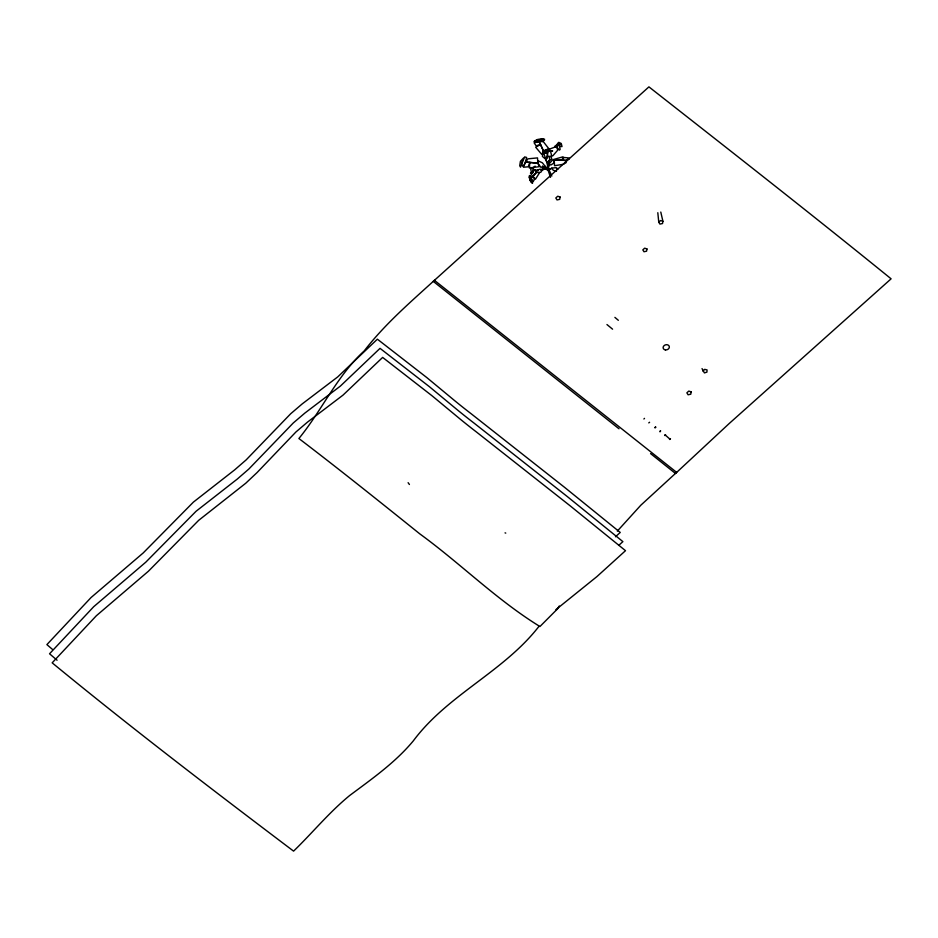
<?xml version="1.0" encoding="UTF-8"?>
<svg xmlns="http://www.w3.org/2000/svg" width="938" height="938" viewBox="0 0 938 938"><rect width="100%" height="100%" fill="white"/><g stroke="black" fill="none" stroke-linecap="round" stroke-linejoin="round"><path stroke-width="1.41" d="M548.238 162.251L548.167 167.796L548.496 160.75M655.627 426.942L654.794 427.576M665.464 434.74L664.632 435.384M547.804 163.529L549.562 160.867L549.492 156.752L547.323 156.435L547.569 152.495L544.638 152.917L544.603 151.299L547.769 150.561L547.569 152.495L543.899 153.656L545.705 158.815L547.323 156.435L551.825 156.329L550.641 151.792L547.769 150.561L545.189 151.112L548.109 150.174L552.681 150.959L547.769 150.561L547.323 156.435L545.717 160.257L547.815 163.458L548.484 169.567M660.786 212.047L662.92 221.321L662.509 223.525L659.942 224.088L658.769 222.236L657.808 212.703M565.813 162.989L566.4 160.433L569.12 157.983L564.137 157.478L561.968 160.081L552.306 160.21L548.918 164.138L548.179 169.391L552.095 168.289L548.214 169.461L548.918 164.138L550.841 165.018L554.053 162.931L554.217 159.999L553.479 159.507L563.14 156.763L561.968 160.081L566.4 160.433L569.425 158.686M546.748 158.897L547.382 156.752M649.6 422.264L648.768 422.897M644.5 418.371L643.914 418.993M559.283 605.995L557.5 608.891L539.936 626.525C496.648 599.921 460.71 563.644 419.802 533.874C379.738 501.701 339.697 469.633 298.894 438.515C322.062 410.258 336.859 375.974 364.214 350.918C384.557 324.501 409.859 302.657 434.423 280.321L676.638 472.365L640.818 505.219L617.31 531.131M564.641 163.224L566.4 160.433L554.217 159.999L554.546 165.721L564.055 164.162M552.834 155.79L557.782 150.08L556.363 146.539L560.209 143.913L557.43 143.62L558.79 142.342L561.264 143.479L562.014 146.586L560.314 146.469L559.142 144.335L560.15 149.482L559.376 150.092L556.363 146.539L548.155 149.634M702.996 371.19L704.637 369.338L707.053 369.924L706.912 372.128L704.403 372.914L702.023 368.599M539.045 626.256C503.671 671.866 447.813 694.542 413.33 740.844C395.308 762.547 372.116 778.751 349.698 795.494C329.25 812.214 312.506 832.803 293.582 851.129C212.152 789.62 131.015 727.618 52.165 662.838L96.321 615.774L148.427 571.219L198.692 520.32L245.733 483.246L257.082 472.553L295.904 432.008L307.488 422.123L343.003 395.133L382.645 357.413L431.961 395.719L459.901 418.864A266.615 76.259 48 0 0 476.445 431.996L569.999 505.699L625.505 550.676L596.896 576.612L555.906 609.653M545.037 166.952L547.382 169.977L545.037 166.952L545.048 168.265L543.63 168.383L542.774 166.19M658.769 222.236L660.61 220.524L662.92 221.321M615.469 536.782L620.241 532.444L564.735 487.467L471.181 413.764A266.615 76.259 48 0 1 454.637 400.632L426.696 377.486L377.381 339.181L337.739 376.9L302.224 403.891L290.651 413.787L246.202 459.843L234.652 469.879L193.427 502.088L143.162 552.986L91.056 597.541L46.9 644.605L52.551 649.471M619.068 545.084L622.891 541.625L567.384 496.636L473.831 422.932A266.615 76.259 48 0 1 457.287 409.812L429.346 386.655L380.031 348.35L340.388 386.081L304.873 413.072L293.289 422.956L248.851 469.023L237.302 479.048L196.077 511.257L145.812 562.155L93.706 606.71L49.55 653.774L57.077 660.211M535.117 166.132L533.03 167.879L534.144 170.036L531.377 172.229L530.392 167.48L534.144 170.036L538.4 170.376M549.445 160.269L551.837 159.061L550.958 156.318M540.757 170.341L543.09 169.778L542.527 166.261M546.151 150.315L543.419 150.901L541.847 154.512L535.68 147.219L540.534 144.511L538.963 141.192L534.695 142.271L536.008 140.536L543.161 139.023L537.204 139.598L534.027 141.603L537.72 139.598L544.568 139.141L544.333 140.372L534.109 142.822L536.149 145.824L540.534 144.511L543.419 150.901L542.399 156.412L546.326 159.8M533.37 172.557L530.462 173.155L534.801 169.637L536.102 171.455M505.054 532.878L505.758 533.089M556.48 171.337L553.197 170.282L551.954 168.113L555.812 167.668L557.723 169.461L556.984 168.078M619.01 428.783L433.262 281.377L648.92 86.871C729.963 150.467 811.1 213.899 891.1 278.821L729.061 423.648L675.489 473.479L650.573 453.593M618.341 320.304L614.894 317.384M612.573 329.179L606.956 324.548M660.223 430.859L659.989 431.82L660.657 430.894M669.732 438.961L665.405 435.173M669.709 439.5L670.494 438.691M408.1 482.683L409.425 484.5M547.769 166.589L546.608 161.16M546.842 167.433L547.44 169.016M548.062 167.55L551.814 176.121M547.241 167.738L550.5 177.341M521.692 162.72L521.587 164.654L523.099 166.472L527.836 158.85L537.521 157.889L537.826 163.189L539.373 166.659L529.325 167.937L529.853 162.368L537.826 163.189L540.909 167.351L545.001 166.284L548.003 169.848L542.363 162.802L538.095 160.808L537.826 163.189L525.409 162.075L523.427 167.21L528.211 166.823L529.853 162.368L525.409 162.075L526.628 157.455L524.647 156.904L520.52 167.14L519.711 165.721L520.426 161.289L523.404 158.112L521.692 162.72M560.127 197.05L559.693 199.348L557.031 199.935L555.812 198L557.723 196.218L560.127 197.05M646.974 248.969L646.563 251.173L643.996 251.736L642.823 249.883L644.664 248.171L646.974 248.969M691.177 391.896L690.755 394.195L688.093 394.781L686.874 392.846L688.785 391.064L691.177 391.896M542.715 169.45L547.804 169.039L539.538 169.321L535.891 170.892L536.595 172.252L539.432 172.944L535.516 179.099L532.866 176.203L536.595 172.252L540.71 172.369L542.715 169.45M534.531 179.181L533.019 181.89L529.771 175.488L529.102 176.203L530.427 180.635L532.55 183.273L530.802 181.878L529.313 177.423L530.427 180.635L532.585 181.702L530.99 178.454L530.814 175.523L534.449 169.766L536.595 172.252L530.99 178.454L532.866 176.203L534.531 179.181M655.639 427.224L655.134 427.681L655.639 427.224M665.476 435.021L664.972 435.478L665.476 435.021M670.06 438.656L669.556 439.113L670.06 438.656M557.278 144.44L554.745 146.34L555.765 147.219L560.209 143.913L557.278 144.44M548.109 150.174L545.646 151.37L551.99 150.877L548.109 150.174M548.789 148.661L543.419 150.901L538.963 141.192L543.442 141.814L548.789 148.661M665.37 349.897A3.154 2.568 -17.1 0 0 669.251 346.38A3.154 2.568 -17.1 0 0 664.081 345.63A3.154 2.568 -17.1 0 0 665.37 349.897"/></g></svg>
